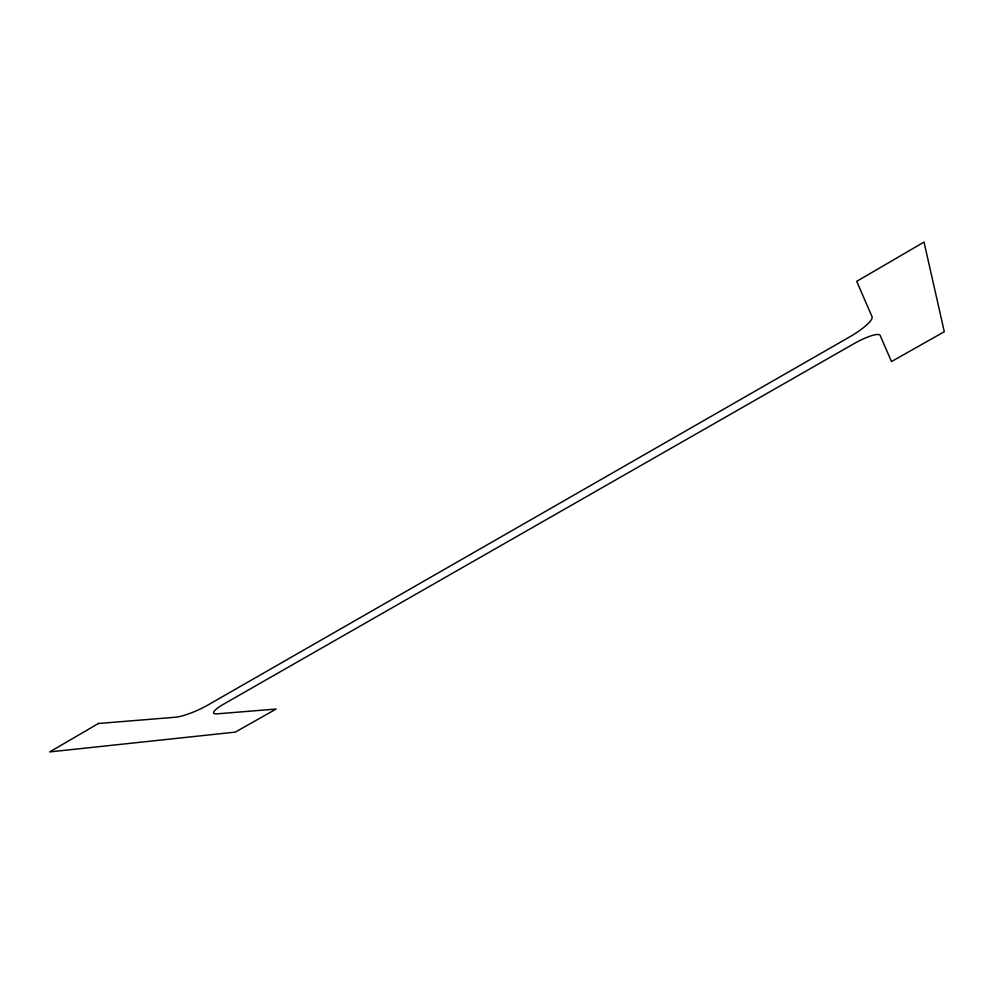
<?xml version="1.0" encoding="UTF-8"?>
<svg xmlns="http://www.w3.org/2000/svg" width="994" height="994" viewBox="0 0 994 994"><rect width="100%" height="100%" fill="white"/><g stroke="black" fill="none" stroke-linecap="round" stroke-linejoin="round"><path stroke-width="1.49" d="M98.418 723.495L49.7 751.911L235.28 732.118L276.146 709.045L217.177 713.841A24.365 4.585 -24.2 0 1 224.072 703.901L853.175 344.123A27.782 5.79 -29.8 0 1 880.187 335.487L891.481 361.555L944.3 331.723L924.035 242.089L856.716 281.352L872.036 316.688A29.447 6.498 -30 0 1 849.398 337.065L207.908 705.032A25.794 5.057 -23.8 0 1 175.366 717.233L98.418 723.495"/></g></svg>
